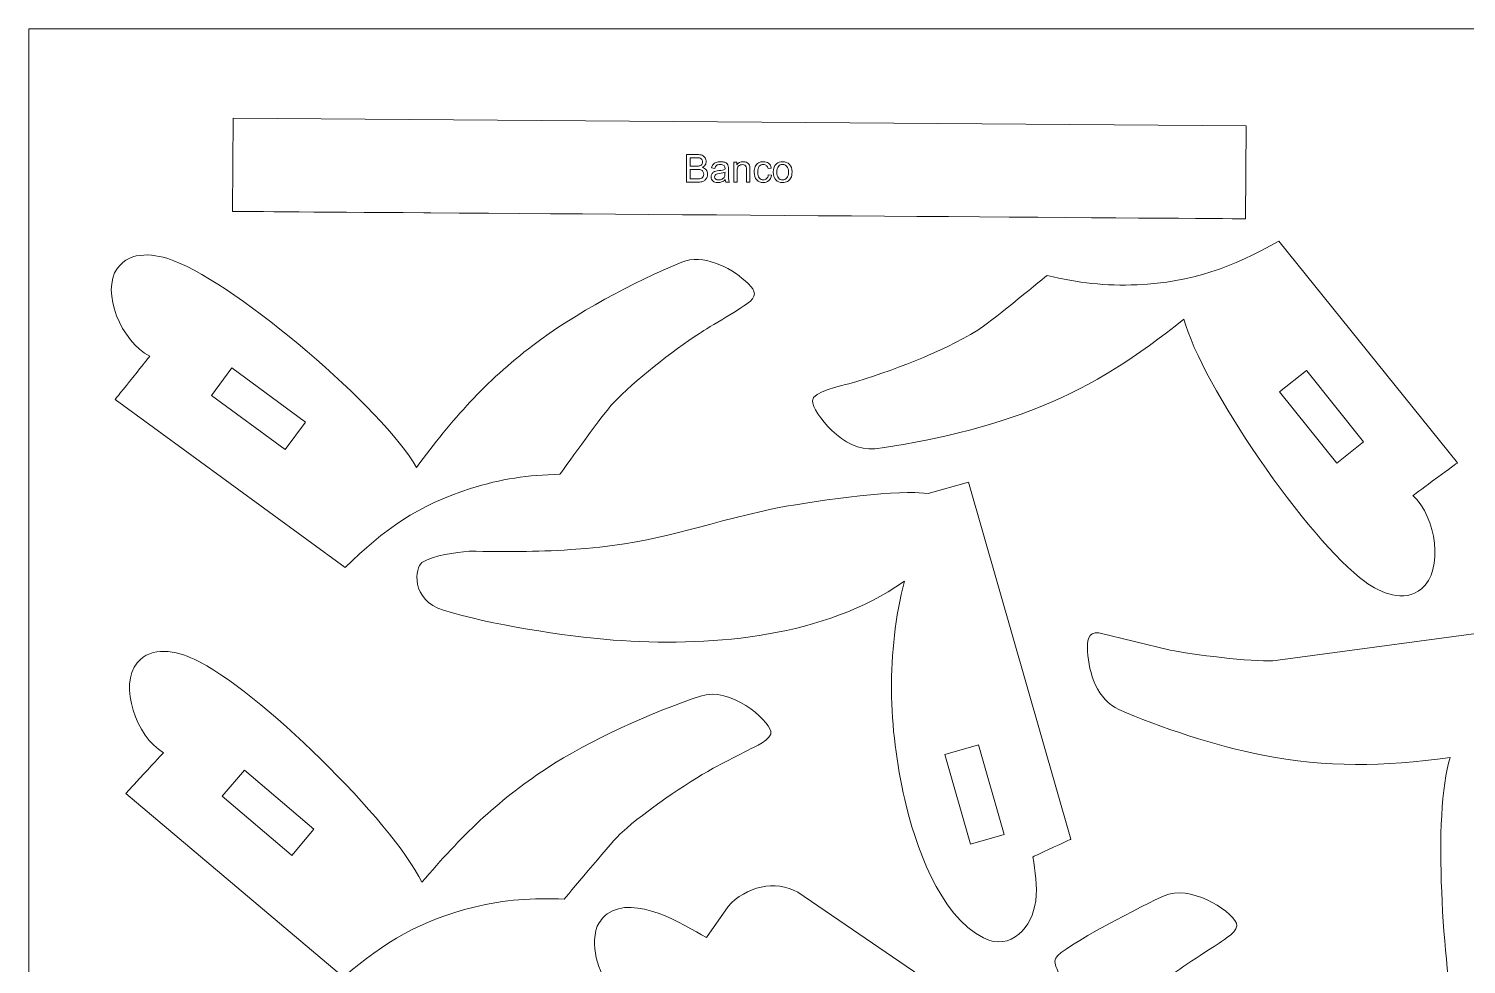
# Model space of a CAD drawing. Header units: centimetres. Extents: x -91 to 54, y -26 to 4.
# Drawn here: x 2.11 to 14.45, y -3.88 to 4.15 of the extents above; entities that cross this region are included whole.
import ezdxf

# ---------------------------------------------------------------- set-up
doc = ezdxf.new("R2010")
doc.units = ezdxf.units.CM
doc.header["$MEASUREMENT"] = 0
doc.layers.add('Camada 1', color=7, linetype='Continuous')

msp = doc.modelspace()

# ---------------------------------------------------------------- linework, layer by layer
at = {"layer": 'Camada 1', "color": 1, "lineweight": 0}
msp.add_lwpolyline([(2.11457, -25.54968), (23.11457, -25.54968), (23.11457, 4.15032), (2.11457, 4.15032), (2.11457, -25.54968)], close=True, dxfattribs=at)
at = {"layer": 'Camada 1', "lineweight": 9}
for points, knots in [([(5.50702, 2.57031), (5.50702, 2.57031), (5.56584, 2.56989), (5.56584, 2.56989), (5.56584, 2.56989), (8.09675, 2.55144), (12.55875, 2.5189), (12.55875, 2.5189), (12.55875, 2.5189), (12.55875, 2.5189), (12.56457, 3.31836), (12.56457, 3.31836), (12.56457, 3.31836), (12.56457, 3.31836), (3.87039, 3.38174), (3.87039, 3.38174), (3.87039, 3.38174), (3.87039, 3.38174), (3.86457, 2.5823), (3.86457, 2.5823), (3.86457, 2.5823), (3.86457, 2.5823), (4.53662, 2.57738), (5.50702, 2.57031)], [0, 0, 0, 0, 0.14285714, 0.14285714, 0.14285714, 0.14285714, 0.28571429, 0.28571429, 0.28571429, 0.28571429, 0.42857143, 0.42857143, 0.42857143, 0.42857143, 0.57142857, 0.57142857, 0.57142857, 0.57142857, 0.71428571, 0.71428571, 0.71428571, 0.71428571, 1, 1, 1, 1]), ([(3.04492, 1.20351), (3.04492, 1.20351), (3.00809, 1.15756), (3.00809, 1.15756), (3.00809, 1.15756), (2.93241, 1.06315), (2.85566, 0.9674), (2.85566, 0.9674), (2.85566, 0.9674), (2.85566, 0.9674), (4.83081, -0.47309), (4.83081, -0.47309), (4.83081, -0.47309), (5.16475, -0.14718), (5.45644, 0.06051), (5.90795, 0.2037), (5.90795, 0.2037), (6.16804, 0.28617), (6.40274, 0.31984), (6.67445, 0.32577), (6.67445, 0.32577), (6.74104, 0.41746), (7.0532, 0.85494), (7.12909, 0.93404), (7.12909, 0.93404), (7.32011, 1.13315), (7.6371, 1.38218), (7.87135, 1.53514), (7.87135, 1.53514), (7.95033, 1.5867), (8.2532, 1.76142), (8.30637, 1.80961), (8.30637, 1.80961), (8.37563, 1.87238), (8.34085, 1.91724), (8.26589, 1.98516), (8.26589, 1.98516), (8.13278, 2.10576), (7.89995, 2.2203), (7.72057, 2.14671), (7.72057, 2.14671), (7.30418, 1.9759), (6.80111, 1.70523), (6.44149, 1.43208), (6.44149, 1.43208), (6.03007, 1.11963), (5.75367, 0.80155), (5.44362, 0.38471), (5.44362, 0.38471), (5.15966, 0.88518), (3.92158, 1.94302), (3.36055, 2.15895), (3.36055, 2.15895), (3.20569, 2.21856), (2.9883, 2.25164), (2.87557, 2.0944), (2.87557, 2.0944), (2.73005, 1.89142), (2.9108, 1.46051), (3.15436, 1.34004), (3.15436, 1.34004), (3.15436, 1.34004), (3.10415, 1.27741), (3.04492, 1.20351)], [0, 0, 0, 0, 0.05882353, 0.05882353, 0.05882353, 0.05882353, 0.11764706, 0.11764706, 0.11764706, 0.11764706, 0.17647059, 0.17647059, 0.17647059, 0.17647059, 0.23529412, 0.23529412, 0.23529412, 0.23529412, 0.29411765, 0.29411765, 0.29411765, 0.29411765, 0.35294118, 0.35294118, 0.35294118, 0.35294118, 0.41176471, 0.41176471, 0.41176471, 0.41176471, 0.47058824, 0.47058824, 0.47058824, 0.47058824, 0.52941176, 0.52941176, 0.52941176, 0.52941176, 0.58823529, 0.58823529, 0.58823529, 0.58823529, 0.64705882, 0.64705882, 0.64705882, 0.64705882, 0.70588235, 0.70588235, 0.70588235, 0.70588235, 0.76470588, 0.76470588, 0.76470588, 0.76470588, 0.82352941, 0.82352941, 0.82352941, 0.82352941, 0.88235294, 0.88235294, 0.88235294, 0.88235294, 1, 1, 1, 1]), ([(14.16317, 0.26547), (14.16317, 0.26547), (14.21064, 0.30032), (14.21064, 0.30032), (14.21064, 0.30032), (14.29879, 0.36504), (14.38057, 0.42507), (14.38057, 0.42507), (14.38057, 0.42507), (14.38057, 0.42507), (12.84555, 2.32771), (12.84555, 2.32771), (12.84555, 2.32771), (12.43848, 2.09924), (12.10342, 1.97433), (11.63007, 1.9528), (11.63007, 1.9528), (11.35756, 1.94041), (11.12185, 1.96846), (10.85796, 2.03325), (10.85796, 2.03325), (10.7696, 1.96166), (10.35551, 1.62034), (10.26138, 1.56334), (10.26138, 1.56334), (9.93676, 1.36678), (9.52004, 1.21105), (9.15531, 1.10279), (9.15531, 1.10279), (9.09905, 1.08853), (8.83958, 1.0354), (8.84166, 0.95616), (8.84166, 0.95616), (8.84424, 0.85815), (9.10867, 0.51079), (9.37619, 0.54508), (9.37619, 0.54508), (9.8231, 0.6024), (10.37819, 0.73335), (10.79667, 0.90432), (10.79667, 0.90432), (11.27491, 1.0997), (11.62421, 1.33536), (12.03157, 1.65774), (12.03157, 1.65774), (12.1766, 1.10048), (13.09825, -0.24119), (13.58449, -0.59521), (13.58449, -0.59521), (13.71867, -0.6929), (13.92008, -0.78106), (14.06968, -0.65834), (14.06968, -0.65834), (14.26278, -0.49994), (14.19964, -0.0369), (13.99561, 0.14246), (13.99561, 0.14246), (13.99561, 0.14246), (14.07593, 0.20142), (14.16317, 0.26547)], [0, 0, 0, 0, 0.0625, 0.0625, 0.0625, 0.0625, 0.125, 0.125, 0.125, 0.125, 0.1875, 0.1875, 0.1875, 0.1875, 0.25, 0.25, 0.25, 0.25, 0.3125, 0.3125, 0.3125, 0.3125, 0.375, 0.375, 0.375, 0.375, 0.4375, 0.4375, 0.4375, 0.4375, 0.5, 0.5, 0.5, 0.5, 0.5625, 0.5625, 0.5625, 0.5625, 0.625, 0.625, 0.625, 0.625, 0.6875, 0.6875, 0.6875, 0.6875, 0.75, 0.75, 0.75, 0.75, 0.8125, 0.8125, 0.8125, 0.8125, 0.875, 0.875, 0.875, 0.875, 1, 1, 1, 1]), ([(4.48913, 0.77424), (4.48913, 0.77424), (3.85758, 1.24014), (3.85758, 1.24014), (3.85758, 1.24014), (3.85758, 1.24014), (3.68313, 1.0031), (3.68313, 1.0031), (3.68313, 1.0031), (3.68313, 1.0031), (4.31445, 0.53741), (4.31445, 0.53741), (4.31445, 0.53741), (4.31445, 0.53741), (4.48913, 0.77424), (4.48913, 0.77424)], [0, 0, 0, 0, 0.2, 0.2, 0.2, 0.2, 0.4, 0.4, 0.4, 0.4, 0.6, 0.6, 0.6, 0.6, 1, 1, 1, 1]), ([(13.08648, 1.21343), (13.08648, 1.21343), (13.08276, 1.218), (13.08276, 1.218), (13.08276, 1.218), (13.08276, 1.218), (12.85277, 1.03444), (12.85277, 1.03444), (12.85277, 1.03444), (12.85277, 1.03444), (13.34219, 0.42096), (13.34219, 0.42096), (13.34219, 0.42096), (13.34219, 0.42096), (13.57205, 0.60475), (13.57205, 0.60475), (13.57205, 0.60475), (13.57205, 0.60475), (13.08648, 1.21343), (13.08648, 1.21343)], [0, 0, 0, 0, 0.16666667, 0.16666667, 0.16666667, 0.16666667, 0.33333333, 0.33333333, 0.33333333, 0.33333333, 0.5, 0.5, 0.5, 0.5, 0.66666667, 0.66666667, 0.66666667, 0.66666667, 1, 1, 1, 1]), ([(10.86325, -2.89812), (10.86325, -2.89812), (10.91726, -2.87307), (10.91726, -2.87307), (10.91726, -2.87307), (10.99123, -2.83878), (11.05943, -2.80714), (11.05943, -2.80714), (11.05943, -2.80714), (11.05943, -2.80714), (10.18097, 0.25739), (10.18097, 0.25739), (10.18097, 0.25739), (10.18097, 0.25739), (9.83494, 0.16074), (9.83494, 0.16074), (9.83494, 0.16074), (9.83494, 0.16074), (9.72067, 0.17005), (9.72067, 0.17005), (9.72067, 0.17005), (9.4141, 0.17557), (8.70439, 0.07814), (8.41535, 0.01063), (8.41535, 0.01063), (7.73031, -0.14934), (7.48018, -0.27104), (6.76881, -0.3207), (6.76881, -0.3207), (6.4569, -0.34249), (6.21268, -0.33596), (5.89531, -0.3351), (5.89531, -0.3351), (5.77583, -0.34674), (5.597, -0.36527), (5.49026, -0.4325), (5.49026, -0.4325), (5.42995, -0.47051), (5.38898, -0.75271), (5.67535, -0.8412), (5.67535, -0.8412), (6.06927, -0.96293), (6.71718, -1.0658), (7.13177, -1.09671), (7.13177, -1.09671), (7.93057, -1.15624), (8.86848, -1.08632), (9.55803, -0.64124), (9.55803, -0.64124), (9.55803, -0.64124), (9.63163, -0.59128), (9.63163, -0.59128), (9.63163, -0.59128), (9.47439, -1.20841), (9.49232, -1.84663), (9.63474, -2.46605), (9.63474, -2.46605), (9.72155, -2.84356), (9.92783, -3.46119), (10.31151, -3.65418), (10.31151, -3.65418), (10.54742, -3.77282), (10.73026, -3.55941), (10.75851, -3.33504), (10.75851, -3.33504), (10.77412, -3.21121), (10.75381, -3.08008), (10.73396, -2.95806), (10.73396, -2.95806), (10.73396, -2.95806), (10.79446, -2.93001), (10.86325, -2.89812)], [0, 0, 0, 0, 0.05263158, 0.05263158, 0.05263158, 0.05263158, 0.10526316, 0.10526316, 0.10526316, 0.10526316, 0.15789474, 0.15789474, 0.15789474, 0.15789474, 0.21052632, 0.21052632, 0.21052632, 0.21052632, 0.26315789, 0.26315789, 0.26315789, 0.26315789, 0.31578947, 0.31578947, 0.31578947, 0.31578947, 0.36842105, 0.36842105, 0.36842105, 0.36842105, 0.42105263, 0.42105263, 0.42105263, 0.42105263, 0.47368421, 0.47368421, 0.47368421, 0.47368421, 0.52631579, 0.52631579, 0.52631579, 0.52631579, 0.57894737, 0.57894737, 0.57894737, 0.57894737, 0.63157895, 0.63157895, 0.63157895, 0.63157895, 0.68421053, 0.68421053, 0.68421053, 0.68421053, 0.73684211, 0.73684211, 0.73684211, 0.73684211, 0.78947368, 0.78947368, 0.78947368, 0.78947368, 0.84210526, 0.84210526, 0.84210526, 0.84210526, 0.89473684, 0.89473684, 0.89473684, 0.89473684, 1, 1, 1, 1]), ([(15.34828, -1.90271), (15.34828, -1.90271), (15.34042, -1.84441), (15.34042, -1.84441), (15.34042, -1.84441), (15.27157, -1.33404), (15.21982, -0.95042), (15.21982, -0.95042), (15.21982, -0.95042), (15.21982, -0.95042), (12.79487, -1.27423), (12.79487, -1.27423), (12.79487, -1.27423), (12.61891, -1.28751), (12.09175, -1.21992), (11.91271, -1.18318), (11.91271, -1.18318), (11.91271, -1.18318), (11.30137, -1.03522), (11.30137, -1.03522), (11.30137, -1.03522), (11.20259, -1.02773), (11.20048, -1.10486), (11.20461, -1.19502), (11.20461, -1.19502), (11.2132, -1.38228), (11.28842, -1.61124), (11.47278, -1.69364), (11.47278, -1.69364), (11.80991, -1.84433), (12.32936, -2.01177), (12.69444, -2.08339), (12.69444, -2.08339), (13.27056, -2.19639), (13.73507, -2.18178), (14.31621, -2.10532), (14.31621, -2.10532), (14.15999, -2.59295), (14.26247, -3.92007), (14.36448, -4.41585), (14.36448, -4.41585), (14.40963, -4.63521), (14.52751, -5.15959), (14.84535, -5.14365), (14.84535, -5.14365), (15.10232, -5.13077), (15.30544, -4.68476), (15.21982, -4.41682), (15.21982, -4.41682), (15.21982, -4.41682), (15.68158, -4.37342), (15.68158, -4.37342), (15.68158, -4.37342), (15.68158, -4.37342), (15.48493, -2.91559), (15.34828, -1.90271)], [0, 0, 0, 0, 0.06666667, 0.06666667, 0.06666667, 0.06666667, 0.13333333, 0.13333333, 0.13333333, 0.13333333, 0.2, 0.2, 0.2, 0.2, 0.26666667, 0.26666667, 0.26666667, 0.26666667, 0.33333333, 0.33333333, 0.33333333, 0.33333333, 0.4, 0.4, 0.4, 0.4, 0.46666667, 0.46666667, 0.46666667, 0.46666667, 0.53333333, 0.53333333, 0.53333333, 0.53333333, 0.6, 0.6, 0.6, 0.6, 0.66666667, 0.66666667, 0.66666667, 0.66666667, 0.73333333, 0.73333333, 0.73333333, 0.73333333, 0.8, 0.8, 0.8, 0.8, 0.86666667, 0.86666667, 0.86666667, 0.86666667, 1, 1, 1, 1]), ([(3.10526, -2.24364), (3.10526, -2.24364), (3.06531, -2.28691), (3.06531, -2.28691), (3.06531, -2.28691), (3.00131, -2.35623), (2.94718, -2.41485), (2.94718, -2.41485), (2.94718, -2.41485), (2.94718, -2.41485), (4.81703, -3.98963), (4.81703, -3.98963), (4.81703, -3.98963), (5.1731, -3.68766), (5.47805, -3.50117), (5.93864, -3.38971), (5.93864, -3.38971), (6.20388, -3.32553), (6.44042, -3.30813), (6.71192, -3.32133), (6.71192, -3.32133), (6.78472, -3.23453), (7.12665, -2.81987), (7.20787, -2.74624), (7.20787, -2.74624), (7.41116, -2.56201), (7.74809, -2.33332), (7.99109, -2.1977), (7.99109, -2.1977), (7.99109, -2.1977), (8.28885, -2.04174), (8.28885, -2.04174), (8.28885, -2.04174), (8.3334, -2.02021), (8.5024, -1.94829), (8.48564, -1.87933), (8.48564, -1.87933), (8.46109, -1.77834), (8.13549, -1.49413), (7.88251, -1.57778), (7.88251, -1.57778), (7.45486, -1.71922), (6.93477, -1.95385), (6.55669, -2.20146), (6.55669, -2.20146), (6.12448, -2.48451), (5.8266, -2.78246), (5.48819, -3.17667), (5.48819, -3.17667), (5.23951, -2.65731), (4.07882, -1.51616), (3.53395, -1.26145), (3.53395, -1.26145), (3.38364, -1.19117), (3.16907, -1.14301), (3.04565, -1.29202), (3.04565, -1.29202), (2.88637, -1.48429), (3.03644, -1.92661), (3.27114, -2.06398), (3.27114, -2.06398), (3.27114, -2.06398), (3.18752, -2.15454), (3.10526, -2.24364)], [0, 0, 0, 0, 0.05882353, 0.05882353, 0.05882353, 0.05882353, 0.11764706, 0.11764706, 0.11764706, 0.11764706, 0.17647059, 0.17647059, 0.17647059, 0.17647059, 0.23529412, 0.23529412, 0.23529412, 0.23529412, 0.29411765, 0.29411765, 0.29411765, 0.29411765, 0.35294118, 0.35294118, 0.35294118, 0.35294118, 0.41176471, 0.41176471, 0.41176471, 0.41176471, 0.47058824, 0.47058824, 0.47058824, 0.47058824, 0.52941176, 0.52941176, 0.52941176, 0.52941176, 0.58823529, 0.58823529, 0.58823529, 0.58823529, 0.64705882, 0.64705882, 0.64705882, 0.64705882, 0.70588235, 0.70588235, 0.70588235, 0.70588235, 0.76470588, 0.76470588, 0.76470588, 0.76470588, 0.82352941, 0.82352941, 0.82352941, 0.82352941, 0.88235294, 0.88235294, 0.88235294, 0.88235294, 1, 1, 1, 1]), ([(9.97934, -2.07999), (9.97934, -2.07999), (10.19981, -2.84889), (10.19981, -2.84889), (10.19981, -2.84889), (10.19981, -2.84889), (10.48816, -2.76621), (10.48816, -2.76621), (10.48816, -2.76621), (10.48816, -2.76621), (10.26768, -1.99731), (10.26768, -1.99731), (10.26768, -1.99731), (10.26768, -1.99731), (9.97934, -2.07999), (9.97934, -2.07999)], [0, 0, 0, 0, 0.2, 0.2, 0.2, 0.2, 0.4, 0.4, 0.4, 0.4, 0.6, 0.6, 0.6, 0.6, 1, 1, 1, 1]), ([(4.36792, -2.9418), (4.36792, -2.9418), (4.37243, -2.94557), (4.37243, -2.94557), (4.37243, -2.94557), (4.37243, -2.94557), (4.56318, -2.7215), (4.56318, -2.7215), (4.56318, -2.7215), (4.56318, -2.7215), (3.96569, -2.2127), (3.96569, -2.2127), (3.96569, -2.2127), (3.96569, -2.2127), (3.77512, -2.43697), (3.77512, -2.43697), (3.77512, -2.43697), (3.77512, -2.43697), (4.36792, -2.9418), (4.36792, -2.9418)], [0, 0, 0, 0, 0.16666667, 0.16666667, 0.16666667, 0.16666667, 0.33333333, 0.33333333, 0.33333333, 0.33333333, 0.5, 0.5, 0.5, 0.5, 0.66666667, 0.66666667, 0.66666667, 0.66666667, 1, 1, 1, 1]), ([(8.64254, -5.72613), (8.64254, -5.72613), (8.69112, -5.7593), (8.69112, -5.7593), (8.69112, -5.7593), (9.32213, -6.19001), (9.893, -6.57969), (9.893, -6.57969), (9.893, -6.57969), (9.893, -6.57969), (10.19908, -6.14032), (10.19908, -6.14032), (10.19908, -6.14032), (10.19908, -6.14032), (11.28388, -4.54958), (11.28388, -4.54958), (11.28388, -4.54958), (11.35342, -4.46433), (11.63792, -4.20392), (11.73346, -4.12434), (11.73346, -4.12434), (11.96662, -3.93013), (12.093, -3.85628), (12.33341, -3.69785), (12.33341, -3.69785), (12.37315, -3.67166), (12.51385, -3.5901), (12.4822, -3.52691), (12.4822, -3.52691), (12.42154, -3.40582), (12.07781, -3.19486), (11.86048, -3.29187), (11.86048, -3.29187), (11.72893, -3.3506), (10.96794, -3.737), (10.93064, -3.82712), (10.93064, -3.82712), (10.89467, -3.91401), (11.01425, -3.94836), (10.96324, -4.16923), (10.96324, -4.16923), (10.90701, -4.41272), (10.57709, -4.57605), (10.32793, -4.36626), (10.32793, -4.36626), (10.32793, -4.36626), (10.28838, -4.3333), (10.28838, -4.3333), (10.28838, -4.3333), (10.28838, -4.3333), (8.716, -3.26107), (8.716, -3.26107), (8.716, -3.26107), (8.52543, -3.154), (8.26938, -3.21149), (8.11874, -3.38441), (8.11874, -3.38441), (8.11874, -3.38441), (7.93133, -3.65179), (7.93133, -3.65179), (7.93133, -3.65179), (7.72865, -3.53337), (7.31794, -3.28142), (7.08, -3.44711), (7.08, -3.44711), (7.04384, -3.47228), (7.01875, -3.51692), (6.99261, -3.55232), (6.99261, -3.55232), (6.93118, -3.75982), (7.01254, -3.97667), (7.1482, -4.13172), (7.1482, -4.13172), (7.20825, -4.20037), (7.23378, -4.20782), (7.31694, -4.2602), (7.31694, -4.2602), (7.31694, -4.2602), (7.04025, -4.63243), (7.04025, -4.63243), (7.04025, -4.63243), (7.04025, -4.63243), (7.87584, -5.20279), (8.64254, -5.72613)], [0, 0, 0, 0, 0.04545455, 0.04545455, 0.04545455, 0.04545455, 0.09090909, 0.09090909, 0.09090909, 0.09090909, 0.13636364, 0.13636364, 0.13636364, 0.13636364, 0.18181818, 0.18181818, 0.18181818, 0.18181818, 0.22727273, 0.22727273, 0.22727273, 0.22727273, 0.27272727, 0.27272727, 0.27272727, 0.27272727, 0.31818182, 0.31818182, 0.31818182, 0.31818182, 0.36363636, 0.36363636, 0.36363636, 0.36363636, 0.40909091, 0.40909091, 0.40909091, 0.40909091, 0.45454545, 0.45454545, 0.45454545, 0.45454545, 0.5, 0.5, 0.5, 0.5, 0.54545455, 0.54545455, 0.54545455, 0.54545455, 0.59090909, 0.59090909, 0.59090909, 0.59090909, 0.63636364, 0.63636364, 0.63636364, 0.63636364, 0.68181818, 0.68181818, 0.68181818, 0.68181818, 0.72727273, 0.72727273, 0.72727273, 0.72727273, 0.77272727, 0.77272727, 0.77272727, 0.77272727, 0.81818182, 0.81818182, 0.81818182, 0.81818182, 0.86363636, 0.86363636, 0.86363636, 0.86363636, 0.90909091, 0.90909091, 0.90909091, 0.90909091, 1, 1, 1, 1])]:
    msp.add_open_spline(points, degree=3, knots=knots, dxfattribs=at)
at = {"layer": 'Camada 1', "color": 140, "lineweight": 9}
for points, knots in [([(7.76214, 2.83327), (7.76214, 2.83327), (7.76214, 3.071), (7.76214, 3.071), (7.76214, 3.071), (7.76214, 3.071), (7.85135, 3.071), (7.85135, 3.071), (7.85135, 3.071), (7.86949, 3.071), (7.88404, 3.06863), (7.89505, 3.0638), (7.89505, 3.0638), (7.90602, 3.05899), (7.9146, 3.05158), (7.9208, 3.04157), (7.9208, 3.04157), (7.92704, 3.0316), (7.93015, 3.02114), (7.93015, 3.01019), (7.93015, 3.01019), (7.93015, 3.00006), (7.92737, 2.99049), (7.9219, 2.98152), (7.9219, 2.98152), (7.91642, 2.97256), (7.90811, 2.96531), (7.897, 2.95978), (7.897, 2.95978), (7.91138, 2.95557), (7.92245, 2.94838), (7.93015, 2.93819), (7.93015, 2.93819), (7.93789, 2.92806), (7.94176, 2.91606), (7.94176, 2.90223), (7.94176, 2.90223), (7.94176, 2.89105), (7.93938, 2.8807), (7.93468, 2.87112), (7.93468, 2.87112), (7.92997, 2.86156), (7.92417, 2.85419), (7.91725, 2.84899), (7.91725, 2.84899), (7.91034, 2.84384), (7.90164, 2.83991), (7.89124, 2.83726), (7.89124, 2.83726), (7.88078, 2.8346), (7.868, 2.83327), (7.85284, 2.83327), (7.85284, 2.83327), (7.85284, 2.83327), (7.76214, 2.83327), (7.76214, 2.83327)], [0, 0, 0, 0, 0.06666667, 0.06666667, 0.06666667, 0.06666667, 0.13333333, 0.13333333, 0.13333333, 0.13333333, 0.2, 0.2, 0.2, 0.2, 0.26666667, 0.26666667, 0.26666667, 0.26666667, 0.33333333, 0.33333333, 0.33333333, 0.33333333, 0.4, 0.4, 0.4, 0.4, 0.46666667, 0.46666667, 0.46666667, 0.46666667, 0.53333333, 0.53333333, 0.53333333, 0.53333333, 0.6, 0.6, 0.6, 0.6, 0.66666667, 0.66666667, 0.66666667, 0.66666667, 0.73333333, 0.73333333, 0.73333333, 0.73333333, 0.8, 0.8, 0.8, 0.8, 0.86666667, 0.86666667, 0.86666667, 0.86666667, 1, 1, 1, 1]), ([(7.79368, 2.97106), (7.79368, 2.97106), (7.84509, 2.97106), (7.84509, 2.97106), (7.84509, 2.97106), (7.85903, 2.97106), (7.86905, 2.972), (7.87508, 2.97383), (7.87508, 2.97383), (7.8831, 2.97621), (7.88914, 2.98019), (7.89317, 2.98573), (7.89317, 2.98573), (7.89722, 2.99126), (7.89927, 2.99818), (7.89927, 3.00653), (7.89927, 3.00653), (7.89927, 3.01445), (7.89738, 3.02141), (7.89356, 3.02739), (7.89356, 3.02739), (7.88981, 3.03343), (7.88438, 3.03758), (7.87735, 3.03979), (7.87735, 3.03979), (7.87032, 3.042), (7.85825, 3.04311), (7.84122, 3.04311), (7.84122, 3.04311), (7.84122, 3.04311), (7.79368, 3.04311), (7.79368, 3.04311), (7.79368, 3.04311), (7.79368, 3.04311), (7.79368, 2.97106), (7.79368, 2.97106)], [0, 0, 0, 0, 0.1, 0.1, 0.1, 0.1, 0.2, 0.2, 0.2, 0.2, 0.3, 0.3, 0.3, 0.3, 0.4, 0.4, 0.4, 0.4, 0.5, 0.5, 0.5, 0.5, 0.6, 0.6, 0.6, 0.6, 0.7, 0.7, 0.7, 0.7, 0.8, 0.8, 0.8, 0.8, 1, 1, 1, 1]), ([(8.09383, 2.85485), (8.08298, 2.84561), (8.07252, 2.83914), (8.06251, 2.83532), (8.06251, 2.83532), (8.05249, 2.8315), (8.04176, 2.82963), (8.03024, 2.82963), (8.03024, 2.82963), (8.01132, 2.82963), (7.99677, 2.83421), (7.98658, 2.84345), (7.98658, 2.84345), (7.97641, 2.85264), (7.97131, 2.86443), (7.97131, 2.87876), (7.97131, 2.87876), (7.97131, 2.88717), (7.97325, 2.89486), (7.97707, 2.90184), (7.97707, 2.90184), (7.98094, 2.90881), (7.98597, 2.91434), (7.99217, 2.91854), (7.99217, 2.91854), (7.99843, 2.92276), (8.0054, 2.92597), (8.01321, 2.92812), (8.01321, 2.92812), (8.01896, 2.92961), (8.02764, 2.93105), (8.03921, 2.9325), (8.03921, 2.9325), (8.06278, 2.93526), (8.08022, 2.93864), (8.09134, 2.94251), (8.09134, 2.94251), (8.09145, 2.9465), (8.0915, 2.94904), (8.0915, 2.95009), (8.0915, 2.95009), (8.0915, 2.96193), (8.08874, 2.97029), (8.08321, 2.97516), (8.08321, 2.97516), (8.07574, 2.98174), (8.06461, 2.985), (8.04989, 2.985), (8.04989, 2.985), (8.03611, 2.985), (8.02594, 2.98257), (8.0194, 2.97776), (8.0194, 2.97776), (8.01282, 2.97294), (8.00801, 2.96443), (8.00484, 2.95213), (8.00484, 2.95213), (8.00484, 2.95213), (7.97629, 2.95612), (7.97629, 2.95612), (7.97629, 2.95612), (7.97889, 2.96836), (7.98316, 2.97826), (7.98914, 2.98578), (7.98914, 2.98578), (7.99511, 2.99331), (8.00374, 2.99906), (8.01503, 3.00316), (8.01503, 3.00316), (8.02627, 3.0072), (8.03938, 3.00925), (8.05421, 3.00925), (8.05421, 3.00925), (8.06892, 3.00925), (8.08094, 3.00753), (8.09017, 3.00405), (8.09017, 3.00405), (8.09936, 3.00056), (8.10617, 2.99624), (8.11049, 2.99098), (8.11049, 2.99098), (8.11481, 2.98573), (8.11784, 2.97909), (8.11962, 2.97106), (8.11962, 2.97106), (8.12056, 2.96609), (8.12105, 2.95712), (8.12105, 2.94423), (8.12105, 2.94423), (8.12105, 2.94423), (8.12105, 2.90549), (8.12105, 2.90549), (8.12105, 2.90549), (8.12105, 2.87843), (8.12167, 2.86133), (8.12288, 2.85409), (8.12288, 2.85409), (8.12404, 2.84683), (8.12648, 2.83991), (8.13002, 2.83327), (8.13002, 2.83327), (8.13002, 2.83327), (8.09948, 2.83327), (8.09948, 2.83327), (8.09948, 2.83327), (8.09654, 2.83941), (8.09465, 2.84661), (8.09383, 2.85485)], [0, 0, 0, 0, 0.03571429, 0.03571429, 0.03571429, 0.03571429, 0.07142857, 0.07142857, 0.07142857, 0.07142857, 0.10714286, 0.10714286, 0.10714286, 0.10714286, 0.14285714, 0.14285714, 0.14285714, 0.14285714, 0.17857143, 0.17857143, 0.17857143, 0.17857143, 0.21428571, 0.21428571, 0.21428571, 0.21428571, 0.25, 0.25, 0.25, 0.25, 0.28571429, 0.28571429, 0.28571429, 0.28571429, 0.32142857, 0.32142857, 0.32142857, 0.32142857, 0.35714286, 0.35714286, 0.35714286, 0.35714286, 0.39285714, 0.39285714, 0.39285714, 0.39285714, 0.42857143, 0.42857143, 0.42857143, 0.42857143, 0.46428571, 0.46428571, 0.46428571, 0.46428571, 0.5, 0.5, 0.5, 0.5, 0.53571429, 0.53571429, 0.53571429, 0.53571429, 0.57142857, 0.57142857, 0.57142857, 0.57142857, 0.60714286, 0.60714286, 0.60714286, 0.60714286, 0.64285714, 0.64285714, 0.64285714, 0.64285714, 0.67857143, 0.67857143, 0.67857143, 0.67857143, 0.71428571, 0.71428571, 0.71428571, 0.71428571, 0.75, 0.75, 0.75, 0.75, 0.78571429, 0.78571429, 0.78571429, 0.78571429, 0.82142857, 0.82142857, 0.82142857, 0.82142857, 0.85714286, 0.85714286, 0.85714286, 0.85714286, 0.89285714, 0.89285714, 0.89285714, 0.89285714, 0.92857143, 0.92857143, 0.92857143, 0.92857143, 1, 1, 1, 1]), ([(8.16594, 2.83327), (8.16594, 2.83327), (8.16594, 3.00559), (8.16594, 3.00559), (8.16594, 3.00559), (8.16594, 3.00559), (8.19216, 3.00559), (8.19216, 3.00559), (8.19216, 3.00559), (8.19216, 3.00559), (8.19216, 2.98113), (8.19216, 2.98113), (8.19216, 2.98113), (8.20478, 2.9999), (8.22304, 3.00925), (8.24689, 3.00925), (8.24689, 3.00925), (8.25729, 3.00925), (8.26681, 3.00737), (8.2755, 3.00366), (8.2755, 3.00366), (8.28418, 2.99994), (8.29071, 2.99503), (8.29503, 2.98899), (8.29503, 2.98899), (8.29935, 2.98296), (8.3024, 2.97577), (8.30411, 2.96746), (8.30411, 2.96746), (8.30516, 2.96204), (8.30571, 2.95258), (8.30571, 2.93907), (8.30571, 2.93907), (8.30571, 2.93907), (8.30571, 2.83327), (8.30571, 2.83327), (8.30571, 2.83327), (8.30571, 2.83327), (8.2765, 2.83327), (8.2765, 2.83327), (8.2765, 2.83327), (8.2765, 2.83327), (8.2765, 2.93797), (8.2765, 2.93797), (8.2765, 2.93797), (8.2765, 2.94987), (8.2754, 2.95878), (8.27312, 2.96465), (8.27312, 2.96465), (8.27085, 2.97051), (8.26681, 2.97521), (8.26105, 2.97876), (8.26105, 2.97876), (8.2553, 2.98224), (8.2485, 2.98401), (8.24075, 2.98401), (8.24075, 2.98401), (8.22835, 2.98401), (8.21768, 2.98009), (8.20865, 2.97217), (8.20865, 2.97217), (8.19963, 2.96431), (8.19515, 2.94932), (8.19515, 2.9273), (8.19515, 2.9273), (8.19515, 2.9273), (8.19515, 2.83327), (8.19515, 2.83327), (8.19515, 2.83327), (8.19515, 2.83327), (8.16594, 2.83327), (8.16594, 2.83327)], [0, 0, 0, 0, 0.05263158, 0.05263158, 0.05263158, 0.05263158, 0.10526316, 0.10526316, 0.10526316, 0.10526316, 0.15789474, 0.15789474, 0.15789474, 0.15789474, 0.21052632, 0.21052632, 0.21052632, 0.21052632, 0.26315789, 0.26315789, 0.26315789, 0.26315789, 0.31578947, 0.31578947, 0.31578947, 0.31578947, 0.36842105, 0.36842105, 0.36842105, 0.36842105, 0.42105263, 0.42105263, 0.42105263, 0.42105263, 0.47368421, 0.47368421, 0.47368421, 0.47368421, 0.52631579, 0.52631579, 0.52631579, 0.52631579, 0.57894737, 0.57894737, 0.57894737, 0.57894737, 0.63157895, 0.63157895, 0.63157895, 0.63157895, 0.68421053, 0.68421053, 0.68421053, 0.68421053, 0.73684211, 0.73684211, 0.73684211, 0.73684211, 0.78947368, 0.78947368, 0.78947368, 0.78947368, 0.84210526, 0.84210526, 0.84210526, 0.84210526, 0.89473684, 0.89473684, 0.89473684, 0.89473684, 1, 1, 1, 1]), ([(8.46315, 2.89636), (8.46315, 2.89636), (8.4917, 2.89238), (8.4917, 2.89238), (8.4917, 2.89238), (8.48855, 2.87273), (8.48058, 2.8574), (8.46769, 2.84627), (8.46769, 2.84627), (8.4548, 2.83516), (8.43891, 2.82963), (8.42015, 2.82963), (8.42015, 2.82963), (8.39663, 2.82963), (8.3777, 2.83731), (8.36343, 2.8527), (8.36343, 2.8527), (8.3491, 2.86809), (8.34196, 2.89011), (8.34196, 2.91877), (8.34196, 2.91877), (8.34196, 2.93737), (8.34505, 2.95358), (8.3512, 2.96752), (8.3512, 2.96752), (8.35734, 2.98141), (8.36669, 2.99187), (8.37931, 2.99879), (8.37931, 2.99879), (8.39188, 3.00576), (8.40554, 3.00925), (8.42037, 3.00925), (8.42037, 3.00925), (8.43902, 3.00925), (8.45435, 3.00454), (8.4662, 2.99509), (8.4662, 2.99509), (8.47809, 2.98561), (8.48572, 2.97217), (8.48904, 2.95479), (8.48904, 2.95479), (8.48904, 2.95479), (8.46082, 2.95047), (8.46082, 2.95047), (8.46082, 2.95047), (8.45811, 2.96204), (8.45335, 2.97073), (8.44643, 2.97659), (8.44643, 2.97659), (8.43957, 2.9824), (8.43128, 2.98534), (8.42154, 2.98534), (8.42154, 2.98534), (8.40682, 2.98534), (8.39487, 2.98009), (8.38562, 2.96957), (8.38562, 2.96957), (8.37643, 2.959), (8.37184, 2.9424), (8.37184, 2.9196), (8.37184, 2.9196), (8.37184, 2.89647), (8.37627, 2.8797), (8.38512, 2.86924), (8.38512, 2.86924), (8.39403, 2.85878), (8.4056, 2.85353), (8.41982, 2.85353), (8.41982, 2.85353), (8.43132, 2.85353), (8.4409, 2.85701), (8.44854, 2.86404), (8.44854, 2.86404), (8.45623, 2.87101), (8.4611, 2.8818), (8.46315, 2.89636)], [0, 0, 0, 0, 0.05, 0.05, 0.05, 0.05, 0.1, 0.1, 0.1, 0.1, 0.15, 0.15, 0.15, 0.15, 0.2, 0.2, 0.2, 0.2, 0.25, 0.25, 0.25, 0.25, 0.3, 0.3, 0.3, 0.3, 0.35, 0.35, 0.35, 0.35, 0.4, 0.4, 0.4, 0.4, 0.45, 0.45, 0.45, 0.45, 0.5, 0.5, 0.5, 0.5, 0.55, 0.55, 0.55, 0.55, 0.6, 0.6, 0.6, 0.6, 0.65, 0.65, 0.65, 0.65, 0.7, 0.7, 0.7, 0.7, 0.75, 0.75, 0.75, 0.75, 0.8, 0.8, 0.8, 0.8, 0.85, 0.85, 0.85, 0.85, 0.9, 0.9, 0.9, 0.9, 1, 1, 1, 1]), ([(8.50564, 2.91944), (8.50564, 2.95125), (8.5145, 2.97483), (8.53227, 2.99016), (8.53227, 2.99016), (8.54704, 3.00289), (8.56514, 3.00925), (8.58644, 3.00925), (8.58644, 3.00925), (8.61007, 3.00925), (8.62943, 3.0015), (8.64449, 2.986), (8.64449, 2.986), (8.65949, 2.97057), (8.66701, 2.94914), (8.66701, 2.92187), (8.66701, 2.92187), (8.66701, 2.89973), (8.66369, 2.88236), (8.65705, 2.86969), (8.65705, 2.86969), (8.65041, 2.85701), (8.64072, 2.84717), (8.628, 2.84013), (8.628, 2.84013), (8.61532, 2.83311), (8.60143, 2.82963), (8.58644, 2.82963), (8.58644, 2.82963), (8.56231, 2.82963), (8.54283, 2.83731), (8.52795, 2.85276), (8.52795, 2.85276), (8.51307, 2.86819), (8.50564, 2.89044), (8.50564, 2.91944)], [0, 0, 0, 0, 0.1, 0.1, 0.1, 0.1, 0.2, 0.2, 0.2, 0.2, 0.3, 0.3, 0.3, 0.3, 0.4, 0.4, 0.4, 0.4, 0.5, 0.5, 0.5, 0.5, 0.6, 0.6, 0.6, 0.6, 0.7, 0.7, 0.7, 0.7, 0.8, 0.8, 0.8, 0.8, 1, 1, 1, 1]), ([(8.53552, 2.91938), (8.53552, 2.89736), (8.54035, 2.88086), (8.54997, 2.86997), (8.54997, 2.86997), (8.55965, 2.859), (8.57177, 2.85353), (8.58644, 2.85353), (8.58644, 2.85353), (8.60094, 2.85353), (8.613, 2.859), (8.62269, 2.87001), (8.62269, 2.87001), (8.63231, 2.88103), (8.63712, 2.89779), (8.63712, 2.92032), (8.63712, 2.92032), (8.63712, 2.94157), (8.63225, 2.95767), (8.62257, 2.96857), (8.62257, 2.96857), (8.61289, 2.97953), (8.60083, 2.985), (8.58644, 2.985), (8.58644, 2.985), (8.57177, 2.985), (8.55965, 2.97958), (8.54997, 2.96869), (8.54997, 2.96869), (8.54035, 2.95778), (8.53552, 2.94134), (8.53552, 2.91938)], [0, 0, 0, 0, 0.11111111, 0.11111111, 0.11111111, 0.11111111, 0.22222222, 0.22222222, 0.22222222, 0.22222222, 0.33333333, 0.33333333, 0.33333333, 0.33333333, 0.44444444, 0.44444444, 0.44444444, 0.44444444, 0.55555556, 0.55555556, 0.55555556, 0.55555556, 0.66666667, 0.66666667, 0.66666667, 0.66666667, 0.77777778, 0.77777778, 0.77777778, 0.77777778, 1, 1, 1, 1]), ([(7.79368, 2.86117), (7.79368, 2.86117), (7.85289, 2.86117), (7.85289, 2.86117), (7.85289, 2.86117), (7.86308, 2.86117), (7.87021, 2.86156), (7.87436, 2.86232), (7.87436, 2.86232), (7.88156, 2.8636), (7.88764, 2.86576), (7.89251, 2.8688), (7.89251, 2.8688), (7.89738, 2.87184), (7.90137, 2.87627), (7.90452, 2.88209), (7.90452, 2.88209), (7.90768, 2.8879), (7.90923, 2.89459), (7.90923, 2.90217), (7.90923, 2.90217), (7.90923, 2.91107), (7.90696, 2.91877), (7.90236, 2.92536), (7.90236, 2.92536), (7.89783, 2.93194), (7.89151, 2.93653), (7.88344, 2.93919), (7.88344, 2.93919), (7.87542, 2.94185), (7.8638, 2.94317), (7.84869, 2.94317), (7.84869, 2.94317), (7.84869, 2.94317), (7.79368, 2.94317), (7.79368, 2.94317), (7.79368, 2.94317), (7.79368, 2.94317), (7.79368, 2.86117), (7.79368, 2.86117)], [0, 0, 0, 0, 0.09090909, 0.09090909, 0.09090909, 0.09090909, 0.18181818, 0.18181818, 0.18181818, 0.18181818, 0.27272727, 0.27272727, 0.27272727, 0.27272727, 0.36363636, 0.36363636, 0.36363636, 0.36363636, 0.45454545, 0.45454545, 0.45454545, 0.45454545, 0.54545455, 0.54545455, 0.54545455, 0.54545455, 0.63636364, 0.63636364, 0.63636364, 0.63636364, 0.72727273, 0.72727273, 0.72727273, 0.72727273, 0.81818182, 0.81818182, 0.81818182, 0.81818182, 1, 1, 1, 1]), ([(8.0915, 2.9196), (8.08088, 2.91529), (8.06495, 2.91163), (8.04369, 2.90864), (8.04369, 2.90864), (8.03163, 2.90693), (8.02311, 2.90499), (8.01812, 2.90284), (8.01812, 2.90284), (8.01315, 2.90067), (8.00932, 2.89752), (8.00662, 2.89343), (8.00662, 2.89343), (8.0039, 2.88927), (8.00252, 2.88469), (8.00252, 2.87959), (8.00252, 2.87959), (8.00252, 2.8719), (8.00545, 2.86543), (8.01137, 2.86027), (8.01137, 2.86027), (8.0173, 2.85513), (8.02594, 2.85253), (8.03728, 2.85253), (8.03728, 2.85253), (8.04851, 2.85253), (8.05852, 2.85497), (8.06732, 2.85989), (8.06732, 2.85989), (8.07607, 2.86476), (8.08254, 2.87146), (8.08663, 2.87992), (8.08663, 2.87992), (8.0898, 2.88651), (8.09134, 2.89619), (8.09134, 2.90898), (8.09134, 2.90898), (8.09134, 2.90898), (8.0915, 2.9196), (8.0915, 2.9196)], [0, 0, 0, 0, 0.09090909, 0.09090909, 0.09090909, 0.09090909, 0.18181818, 0.18181818, 0.18181818, 0.18181818, 0.27272727, 0.27272727, 0.27272727, 0.27272727, 0.36363636, 0.36363636, 0.36363636, 0.36363636, 0.45454545, 0.45454545, 0.45454545, 0.45454545, 0.54545455, 0.54545455, 0.54545455, 0.54545455, 0.63636364, 0.63636364, 0.63636364, 0.63636364, 0.72727273, 0.72727273, 0.72727273, 0.72727273, 0.81818182, 0.81818182, 0.81818182, 0.81818182, 1, 1, 1, 1])]:
    msp.add_open_spline(points, degree=3, knots=knots, dxfattribs=at)

doc.saveas('drawing.dxf')
